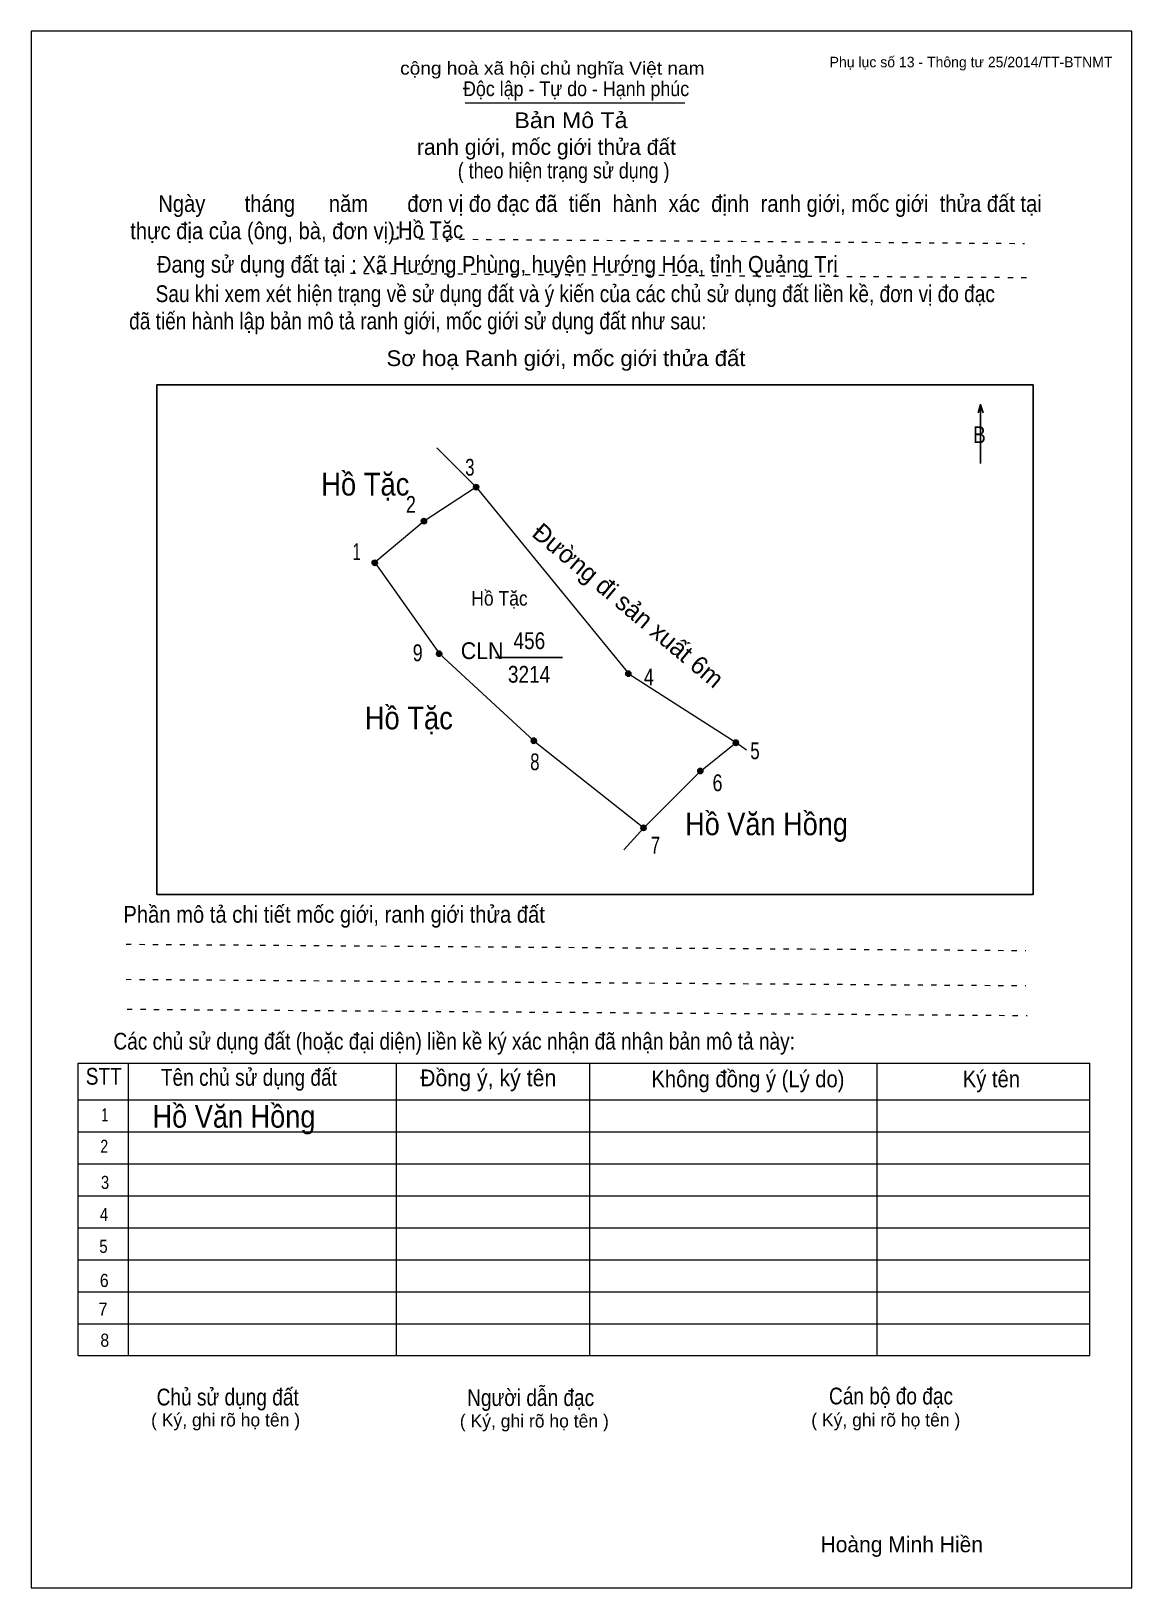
# Model space of a CAD drawing. Header units: centimetres. Extents: x 0 to 21, y 0 to 29.7.
import ezdxf
from ezdxf.enums import TextEntityAlignment as Align

# ---------------------------------------------------------------- set-up
doc = ezdxf.new("R2010")
doc.units = ezdxf.units.CM
doc.header["$LTSCALE"] = 0.13
doc.linetypes.add('DOTTED', pattern=[1.5, 0.3, -1.2])
for name, color, linetype, lineweight in [('1', 7, 'Continuous', 13), ('32', 7, 'Continuous', 25), ('33', 7, 'Continuous', 25), ('61', 7, 'Continuous', 13), ('62', 7, 'Continuous', 13)]:
    doc.layers.add(name, color=color, linetype=linetype, lineweight=lineweight)
for name, color, linetype in [('34', 7, 'Continuous'), ('45', 7, 'Continuous'), ('63', 7, 'Continuous')]:
    doc.layers.add(name, color=color, linetype=linetype)

msp = doc.modelspace()

# ---------------------------------------------------------------- hatches: boundary and pattern name
at = {"layer": '32'}
for points in [[(8.5389, 21.0004, 1), (8.4389, 21.0004, 1)], [(7.5443, 20.351, 1), (7.4443, 20.351, 1)], [(6.6053, 19.5565, 1), (6.5053, 19.5565, 1)], [(7.8333, 17.823, 1), (7.7333, 17.823, 1)], [(11.4433, 17.4423, 1), (11.3433, 17.4423, 1)], [(9.639, 16.1617, 1), (9.539, 16.1617, 1)], [(13.4947, 16.1241, 1), (13.3947, 16.1241, 1)], [(12.8171, 15.5838, 1), (12.7171, 15.5838, 1)], [(11.7337, 14.5004, 1), (11.6337, 14.5004, 1)]]:
    msp.add_hatch(color=256, dxfattribs=at).paths.add_polyline_path(points)

# ---------------------------------------------------------------- linework, layer by layer
at = {"layer": '1'}
msp.add_lwpolyline([(21, 0), (21, 29.7), (0, 29.7), (0, 0)], close=True, dxfattribs=at)
at = {"layer": '32'}
for centre in [(8.4889, 21.0004), (7.4943, 20.351), (6.5553, 19.5565), (7.7833, 17.823), (11.3933, 17.4423), (9.589, 16.1617), (13.4447, 16.1241), (12.7671, 15.5838), (11.6837, 14.5004)]:
    msp.add_circle(centre, 0.05, dxfattribs=at)
at = {"layer": '33'}
msp.add_line((8.86, 17.75), (10.14, 17.75), dxfattribs=at)
at = {"layer": '61'}
for p, q in [((7.74, 21.75), (8.49, 21)), ((11.69, 14.5), (11.31, 14.08))]:
    msp.add_line(p, q, dxfattribs=at)
for points in [[(8.49, 21), (7.5, 20.35), (6.56, 19.56), (7.79, 17.82), (9.59, 16.16), (11.69, 14.5)], [(8.49, 21), (11.4, 17.44), (13.45, 16.13), (13.65, 15.99)], [(11.69, 14.5), (12.77, 15.58), (13.45, 16.13)]]:
    msp.add_lwpolyline(points, dxfattribs=at)
at = {"layer": '62'}
for p, q in [((8.28, 28.33), (12.47, 28.33)), ((0.9, 10.01), (20.2, 10.01)), ((0.9, 4.43), (0.9, 10.01)), ((1.86, 4.43), (1.86, 10.01)), ((6.97, 4.43), (6.97, 9.99)), ((10.66, 4.43), (10.66, 9.99)), ((16.14, 4.43), (16.14, 10.01)), ((20.2, 4.43), (20.2, 10.01)), ((0.9, 9.31), (20.2, 9.31)), ((0.9, 8.7), (20.2, 8.7)), ((0.9, 8.09), (20.2, 8.09)), ((0.9, 7.48), (20.2, 7.48)), ((0.9, 6.87), (20.2, 6.87)), ((0.9, 6.26), (20.2, 6.26)), ((0.9, 5.65), (20.2, 5.65)), ((0.9, 5.04), (20.2, 5.04)), ((0.9, 4.43), (20.2, 4.43))]:
    msp.add_line(p, q, dxfattribs=at)
at = {"layer": '62', "linetype": 'DOTTED'}
for p, q in [((6.89, 25.74), (18.95, 25.65)), ((6.09, 25.08), (19.04, 25)), ((1.81, 12.28), (18.98, 12.16)), ((1.81, 11.61), (18.98, 11.49)), ((1.83, 11.04), (19, 10.92))]:
    msp.add_line(p, q, dxfattribs=at)
at = {"layer": '62', "lineweight": 25}
for p, q in [((18.11, 22.58), (18.11, 21.45)), ((18.11, 22.57), (18.07, 22.42)), ((18.11, 22.57), (18.16, 22.42))]:
    msp.add_line(p, q, dxfattribs=at)
msp.add_lwpolyline([(2.4, 13.23), (19.12, 13.23), (19.12, 22.95), (2.4, 22.95)], close=True, dxfattribs=at)

# ---------------------------------------------------------------- texts
at = {"layer": '32'}
for s, width, p in [('3', 0.75, (8.37, 21.22)), ('2', 0.8, (7.245, 20.51)), ('1', 0.65, (6.21, 19.61)), ('9', 0.8, (7.375, 17.68)), ('4', 0.8, (11.785, 17.22)), ('5', 0.75, (13.81, 15.81)), ('8', 0.75, (9.61, 15.6)), ('6', 0.8, (13.095, 15.2)), ('7', 0.75, (11.91, 14.01))]:
    msp.add_text(s, height=0.32, dxfattribs=dict(at, width=width)).set_placement(p, align=Align.CENTER)
at = {"layer": '33', "width": 0.85}
for s, p in [('456', (9.505, 17.91)), ('3214', (9.5, 17.27))]:
    msp.add_text(s, height=0.32, dxfattribs=at).set_placement(p, align=Align.CENTER)
at = {"layer": '33', "width": 0.95}
msp.add_text('CLN', height=0.32, dxfattribs=at).set_placement((9.01, 17.72), align=Align.RIGHT)
at = {"layer": '34', "width": 0.9}
msp.add_text('Hồ Tặc', height=0.32, dxfattribs=at).set_placement((7, 25.75))
at = {"layer": '45', "width": 0.9}
for s, height, p in [('Hồ Tặc', 0.4333, (6.375, 20.84)), ('Hồ Tặc', 0.2773, (8.935, 18.74)), ('Hồ Tặc', 0.4333, (7.205, 16.38)), ('Hồ Văn Hồng', 0.43, (14.03, 14.36)), ('Hồ Văn Hồng', 0.43, (3.87, 8.78))]:
    msp.add_text(s, height=height, dxfattribs=at).set_placement(p, align=Align.CENTER)
at = {"layer": '45'}
msp.add_text('Đường đi sản xuất 6m', height=0.3437, rotation=320, dxfattribs=at).set_placement((11.2795, 18.6127), align=Align.CENTER)
at = {"layer": '62'}
for s, height, width, p in [('cộng hoà xã hội chủ nghĩa Việt nam', 0.2474, 1.1, (7.04, 28.87)), ('Độc lập - Tự do - Hạnh phúc', 0.2828, 0.9, (8.24, 28.46)), ('Bản Mô Tả', 0.3, 1.1, (9.22, 27.85)), ('( theo hiện trạng sử dụng )', 0.3, 0.85, (8.14, 26.89)), ('     Ngày       tháng      năm       đơn vị đo đạc đã  tiến  hành  xác  định  ranh giới, mốc giới  thửa đất tại ', 0.32, 0.9, (1.89, 26.25)), ('thực địa của (ông, bà, đơn vị): ', 0.32, 0.9, (1.89, 25.73)), ('Đang sử dụng đất tại : Xã Hướng Phùng, huyện Hướng Hóa, tỉnh Quảng Trị', 0.32, 0.9, (2.4, 25.09)), ('     Sau khi xem xét hiện trạng về sử dụng đất và ý kiến của các chủ sử dụng đất liền kề, đơn vị đo đạc ', 0.32, 0.85, (1.87, 24.53)), ('đã tiến hành lập bản mô tả ranh giới, mốc giới sử dụng đất như sau:', 0.32, 0.85, (1.87, 24.01)), ('Sơ hoạ Ranh giới, mốc giới thửa đất', 0.3, 1.05, (6.78, 23.31)), ('B', 0.32, 0.85, (17.97, 21.84)), ('Phần mô tả chi tiết mốc giới, ranh giới thửa đất ', 0.32, 0.9, (1.76, 12.69)), ('Các chủ sử dụng đất (hoặc đại diện) liền kề ký xác nhận đã nhận bản mô tả này:', 0.32, 0.85, (1.57, 10.27))]:
    msp.add_text(s, height=height, dxfattribs=dict(at, width=width)).set_placement(p)
msp.add_text('ranh giới, mốc giới thửa đất', height=0.3, dxfattribs=at).set_placement((7.36, 27.34))
for s, height, width, p in [('STT', 0.32, 0.85, (1.385, 9.6)), ('Tên chủ sử dụng đất', 0.32, 0.85, (4.155, 9.58)), ('Đồng ý, ký tên', 0.32, 0.95, (8.72, 9.57)), ('Không đồng ý (Lý do)', 0.32, 0.9, (13.675, 9.55)), ('Ký tên', 0.32, 0.9, (18.32, 9.55)), ('1', 0.25, 0.7, (1.405, 8.9)), ('2', 0.25, 0.8, (1.395, 8.3)), ('3', 0.25, 0.85, (1.41, 7.61)), ('4', 0.25, 0.85, (1.39, 7)), ('5', 0.25, 0.85, (1.38, 6.39)), ('6', 0.25, 0.9, (1.395, 5.74)), ('7', 0.25, 0.95, (1.37, 5.19)), ('8', 0.25, 0.9, (1.405, 4.6)), ('Người dẫn đạc', 0.32, 0.85, (9.53, 3.47)), ('Chủ sử dụng đất', 0.32, 0.85, (3.75, 3.48)), ('Cán bộ đo đạc', 0.32, 0.85, (16.405, 3.5))]:
    msp.add_text(s, height=height, dxfattribs=dict(at, width=width)).set_placement(p, align=Align.CENTER)
for p in [(3.71, 3.08), (9.6, 3.06), (16.305, 3.08)]:
    msp.add_text('( Ký, ghi rõ họ tên )', height=0.25, dxfattribs=at).set_placement(p, align=Align.CENTER)
at = {"layer": '63'}
msp.add_text('Phụ lục số 13 - Thông tư 25/2014/TT-BTNMT', height=0.2, dxfattribs=at).set_placement((20.63, 29.01), align=Align.RIGHT)
msp.add_text('Hoàng Minh Hiền', height=0.3, dxfattribs=at).set_placement((16.61, 0.68), align=Align.CENTER)

doc.saveas('drawing.dxf')
